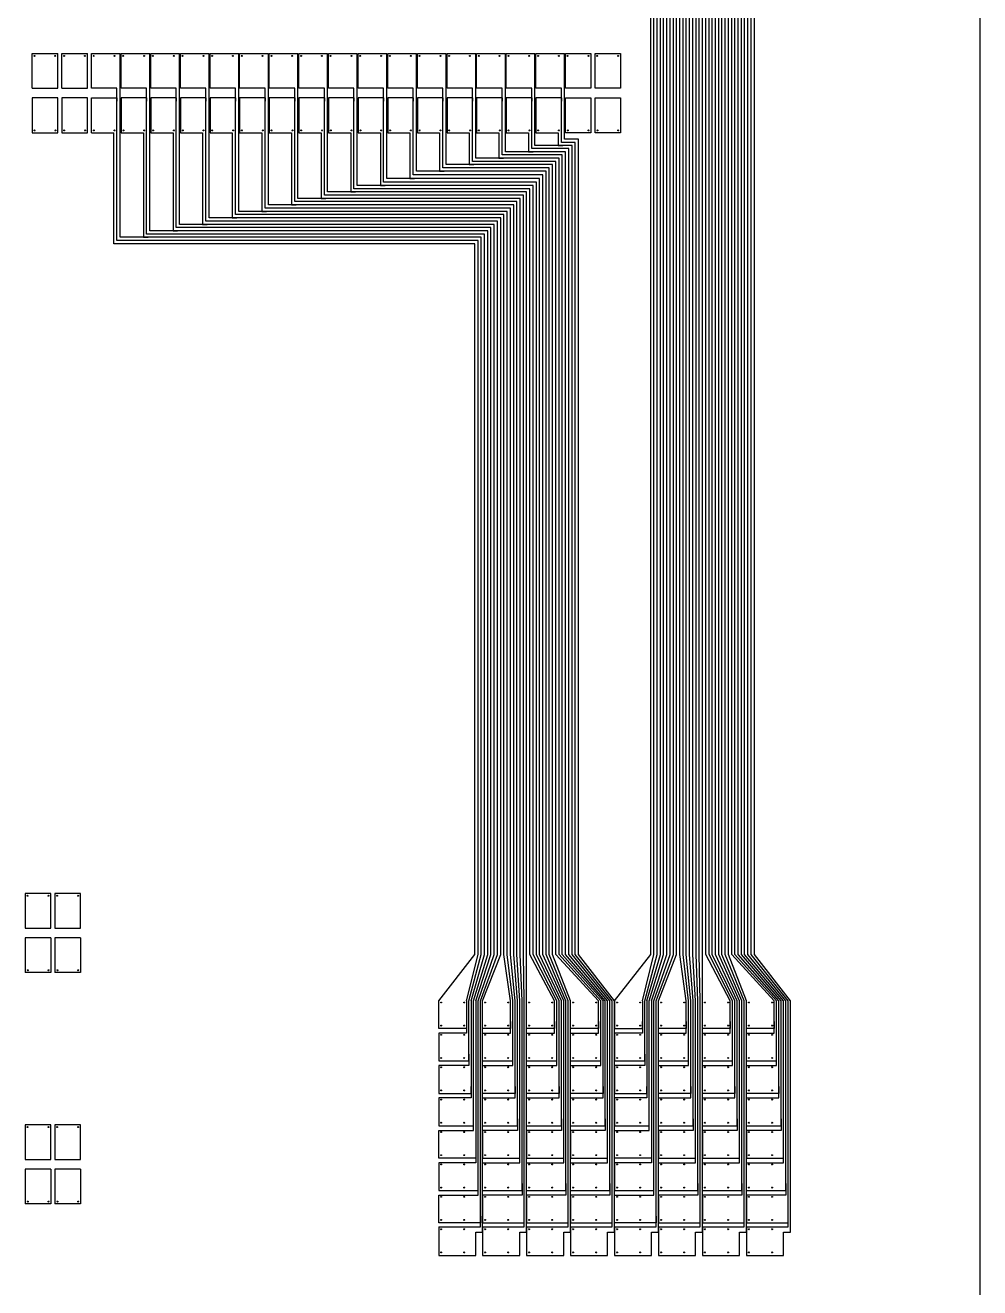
# Model space of a CAD drawing. Header units: inches. Extents: x 15.2 to 55.2, y 8.4 to 78.4.
# Drawn here: x 34.59 to 55.21, y 32.63 to 59.91 of the extents above; entities that cross this region are included whole.
import ezdxf

# ---------------------------------------------------------------- set-up
doc = ezdxf.new("R2010")
doc.units = ezdxf.units.IN
doc.header["$MEASUREMENT"] = 0
doc.layers.add('Foil', color=5, linetype='Continuous')

msp = doc.modelspace()

# ---------------------------------------------------------------- linework, layer by layer
at = {"layer": 'Foil'}
for p, q in [((55.208, 78.378), (55.208, 8.378)), ((48.099, 39.829), (48.099, 60.186)), ((48.169, 39.829), (48.169, 60.186)), ((48.239, 39.829), (48.239, 60.186)), ((48.309, 39.829), (48.309, 60.186)), ((48.379, 39.829), (48.379, 60.186)), ((48.449, 39.829), (48.449, 60.186)), ((48.519, 39.829), (48.519, 60.186)), ((48.589, 39.829), (48.589, 60.186)), ((48.659, 39.829), (48.659, 60.186)), ((48.729, 39.829), (48.729, 60.186)), ((48.799, 39.829), (48.799, 60.186)), ((48.869, 39.829), (48.869, 60.186)), ((48.939, 39.829), (48.939, 60.186)), ((49.009, 39.829), (49.009, 60.186)), ((49.079, 39.829), (49.079, 60.186)), ((49.149, 39.829), (49.149, 60.186)), ((49.219, 39.829), (49.219, 60.186)), ((49.289, 39.829), (49.289, 60.186)), ((49.359, 39.829), (49.359, 60.186)), ((49.429, 39.829), (49.429, 60.186)), ((49.499, 39.829), (49.499, 60.186)), ((49.569, 39.829), (49.569, 60.186)), ((49.639, 39.829), (49.639, 60.186)), ((49.709, 39.829), (49.709, 60.186)), ((49.779, 39.829), (49.779, 60.186)), ((49.849, 39.829), (49.849, 60.186)), ((49.919, 39.829), (49.919, 60.186)), ((49.989, 39.829), (49.989, 60.186)), ((50.059, 39.829), (50.059, 60.186)), ((50.129, 39.829), (50.129, 60.186)), ((50.199, 39.829), (50.199, 60.186)), ((50.269, 39.829), (50.269, 60.186)), ((50.339, 39.829), (50.339, 60.186)), ((34.739, 58.546), (34.739, 59.296)), ((34.739, 59.296), (35.289, 59.296)), ((35.289, 58.546), (35.289, 59.296)), ((35.379, 58.546), (35.379, 59.296)), ((35.379, 59.296), (35.929, 59.296)), ((35.929, 58.546), (35.929, 59.296)), ((36.019, 58.546), (36.019, 59.296)), ((36.019, 59.296), (36.639, 59.296)), ((36.639, 55.326), (36.639, 59.296)), ((36.659, 58.546), (36.659, 59.296)), ((36.659, 59.296), (37.279, 59.296)), ((37.279, 55.466), (37.279, 59.296)), ((37.299, 58.546), (37.299, 59.296)), ((37.299, 59.296), (37.919, 59.296)), ((37.919, 55.606), (37.919, 59.296)), ((37.939, 58.546), (37.939, 59.296)), ((37.939, 59.296), (38.559, 59.296)), ((38.559, 55.746), (38.559, 59.296)), ((38.579, 58.546), (38.579, 59.296)), ((38.579, 59.296), (39.199, 59.296)), ((39.199, 55.886), (39.199, 59.296)), ((39.219, 58.546), (39.219, 59.296)), ((39.219, 59.296), (39.839, 59.296)), ((39.839, 56.026), (39.839, 59.296)), ((39.859, 58.546), (39.859, 59.296)), ((39.859, 59.296), (40.479, 59.296)), ((40.479, 56.166), (40.479, 59.296)), ((40.499, 58.546), (40.499, 59.296)), ((40.499, 59.296), (41.119, 59.296)), ((41.119, 56.306), (41.119, 59.296)), ((41.139, 58.546), (41.139, 59.296)), ((41.139, 59.296), (41.759, 59.296)), ((41.759, 56.446), (41.759, 59.296)), ((41.779, 58.546), (41.779, 59.296)), ((41.779, 59.296), (42.399, 59.296)), ((42.399, 56.596), (42.399, 59.296)), ((42.419, 58.546), (42.419, 59.296)), ((42.419, 59.296), (43.039, 59.296)), ((43.039, 56.756), (43.039, 59.296)), ((43.059, 58.546), (43.059, 59.296)), ((43.059, 59.296), (43.679, 59.296)), ((43.679, 56.896), (43.679, 59.296)), ((43.699, 58.546), (43.699, 59.296)), ((43.699, 59.296), (44.319, 59.296)), ((44.319, 57.036), (44.319, 59.296)), ((44.339, 58.546), (44.339, 59.296)), ((44.339, 59.296), (44.959, 59.296)), ((44.959, 57.176), (44.959, 59.296)), ((44.979, 58.546), (44.979, 59.296)), ((44.979, 59.296), (45.599, 59.296)), ((45.599, 57.306), (45.599, 59.296)), ((45.619, 58.546), (45.619, 59.296)), ((45.619, 59.296), (46.239, 59.296)), ((46.239, 57.446), (46.239, 59.296)), ((46.259, 58.546), (46.259, 59.296)), ((46.259, 59.296), (46.809, 59.296)), ((46.809, 59.296), (46.809, 58.546)), ((46.899, 58.546), (46.899, 59.296)), ((46.899, 59.296), (47.449, 59.296)), ((47.449, 59.296), (47.449, 58.546)), ((34.739, 58.546), (35.289, 58.546)), ((35.379, 58.546), (35.929, 58.546)), ((36.569, 58.546), (36.019, 58.546)), ((36.569, 55.256), (36.569, 58.546)), ((37.209, 58.546), (36.659, 58.546)), ((37.209, 55.396), (37.209, 58.546)), ((37.849, 58.546), (37.299, 58.546)), ((37.849, 55.536), (37.849, 58.546)), ((38.489, 58.546), (37.939, 58.546)), ((38.489, 55.676), (38.489, 58.546)), ((39.129, 58.546), (38.579, 58.546)), ((39.129, 55.816), (39.129, 58.546)), ((39.769, 58.546), (39.219, 58.546)), ((39.769, 55.956), (39.769, 58.546)), ((40.409, 58.546), (39.859, 58.546)), ((40.409, 56.096), (40.409, 58.546)), ((41.049, 58.546), (40.499, 58.546)), ((41.049, 56.236), (41.049, 58.546)), ((41.689, 58.546), (41.139, 58.546)), ((41.689, 56.376), (41.689, 58.546)), ((42.329, 58.546), (41.779, 58.546)), ((42.329, 56.516), (42.329, 58.546)), ((42.969, 58.546), (42.419, 58.546)), ((42.969, 56.676), (42.969, 58.546)), ((43.609, 58.546), (43.059, 58.546)), ((43.609, 56.826), (43.609, 58.546)), ((44.249, 58.546), (43.699, 58.546)), ((44.249, 56.966), (44.249, 58.546)), ((44.889, 58.546), (44.339, 58.546)), ((44.889, 57.106), (44.889, 58.546)), ((45.529, 58.546), (44.979, 58.546)), ((45.529, 57.246), (45.529, 58.546)), ((46.169, 58.546), (45.619, 58.546)), ((46.169, 57.376), (46.169, 58.546)), ((46.809, 58.546), (46.259, 58.546)), ((47.449, 58.546), (46.899, 58.546)), ((35.289, 58.336), (34.739, 58.336)), ((34.739, 58.336), (34.739, 57.586)), ((35.289, 57.586), (35.289, 58.336)), ((35.929, 58.336), (35.379, 58.336)), ((35.379, 58.336), (35.379, 57.586)), ((35.929, 57.586), (35.929, 58.336)), ((36.019, 57.586), (36.019, 58.336)), ((36.019, 58.336), (36.569, 58.336)), ((36.569, 58.336), (36.569, 58.266)), ((37.209, 58.336), (36.659, 58.336)), ((36.659, 58.336), (36.659, 57.586)), ((37.209, 58.336), (37.209, 58.266)), ((37.849, 58.336), (37.299, 58.336)), ((37.299, 58.336), (37.299, 57.586)), ((37.849, 58.336), (37.849, 58.266)), ((38.489, 58.336), (37.939, 58.336)), ((37.939, 58.336), (37.939, 57.586)), ((38.489, 58.336), (38.489, 58.266)), ((39.129, 58.336), (38.579, 58.336)), ((38.579, 58.336), (38.579, 57.586)), ((39.129, 58.336), (39.129, 58.266)), ((39.769, 58.336), (39.219, 58.336)), ((39.219, 58.336), (39.219, 57.586)), ((39.769, 58.336), (39.769, 58.266)), ((40.409, 58.336), (39.859, 58.336)), ((39.859, 58.336), (39.859, 57.586)), ((40.409, 58.336), (40.409, 58.266)), ((41.049, 58.336), (40.499, 58.336)), ((40.499, 58.336), (40.499, 57.586)), ((41.049, 58.336), (41.049, 58.266)), ((41.689, 58.336), (41.139, 58.336)), ((41.139, 58.336), (41.139, 57.586)), ((41.689, 58.336), (41.689, 58.266)), ((42.329, 58.336), (41.779, 58.336)), ((41.779, 58.336), (41.779, 57.586)), ((42.329, 58.336), (42.329, 58.266)), ((42.969, 58.336), (42.419, 58.336)), ((42.419, 58.336), (42.419, 57.586)), ((42.969, 58.336), (42.969, 58.266)), ((43.609, 58.336), (43.059, 58.336)), ((43.059, 58.336), (43.059, 57.586)), ((43.609, 58.336), (43.609, 58.266)), ((44.249, 58.336), (43.699, 58.336)), ((43.699, 58.336), (43.699, 57.586)), ((44.249, 58.336), (44.249, 58.266)), ((44.889, 58.336), (44.339, 58.336)), ((44.339, 58.336), (44.339, 57.586)), ((44.889, 58.336), (44.889, 58.266)), ((45.529, 58.336), (44.979, 58.336)), ((44.979, 58.336), (44.979, 57.586)), ((45.529, 58.336), (45.529, 58.266)), ((46.169, 58.336), (45.619, 58.336)), ((45.619, 58.336), (45.619, 57.586)), ((46.169, 58.336), (46.169, 58.266)), ((46.259, 58.336), (46.809, 58.336)), ((46.259, 57.586), (46.259, 58.336)), ((46.809, 58.336), (46.809, 57.586)), ((46.899, 58.336), (47.449, 58.336)), ((46.899, 57.586), (46.899, 58.336)), ((47.449, 58.336), (47.449, 57.586)), ((34.739, 57.586), (35.289, 57.586)), ((35.379, 57.586), (35.929, 57.586)), ((36.019, 57.586), (36.499, 57.586)), ((36.499, 55.186), (36.499, 57.586)), ((36.659, 57.586), (37.139, 57.586)), ((37.139, 57.586), (37.139, 55.326)), ((37.299, 57.586), (37.779, 57.586)), ((37.779, 57.586), (37.779, 55.466)), ((37.939, 57.586), (38.419, 57.586)), ((38.419, 57.586), (38.419, 55.606)), ((38.579, 57.586), (39.059, 57.586)), ((39.059, 57.586), (39.059, 55.746)), ((39.219, 57.586), (39.699, 57.586)), ((39.699, 57.586), (39.699, 55.886)), ((39.859, 57.586), (40.339, 57.586)), ((40.339, 57.586), (40.339, 56.026)), ((40.499, 57.586), (40.979, 57.586)), ((40.979, 57.586), (40.979, 56.166)), ((41.139, 57.586), (41.619, 57.586)), ((41.619, 57.586), (41.619, 56.306)), ((41.779, 57.586), (42.259, 57.586)), ((42.259, 57.586), (42.259, 56.446)), ((42.419, 57.586), (42.899, 57.586)), ((42.899, 57.586), (42.899, 56.596)), ((43.059, 57.586), (43.539, 57.586)), ((43.539, 57.586), (43.539, 56.756)), ((43.699, 57.586), (44.179, 57.586)), ((44.179, 57.586), (44.179, 56.896)), ((44.339, 57.586), (44.819, 57.586)), ((44.819, 57.586), (44.819, 57.036)), ((44.979, 57.586), (45.459, 57.586)), ((45.459, 57.586), (45.459, 57.176)), ((45.619, 57.586), (46.099, 57.586)), ((46.099, 57.586), (46.099, 57.306)), ((46.809, 57.586), (46.259, 57.586)), ((47.449, 57.586), (46.899, 57.586)), ((46.399, 57.306), (45.599, 57.306)), ((46.099, 57.306), (46.199, 57.306)), ((46.469, 57.376), (46.169, 57.376)), ((46.539, 57.446), (46.239, 57.446)), ((46.399, 55.186), (46.399, 57.306)), ((46.469, 55.186), (46.469, 57.376)), ((46.539, 55.186), (46.539, 57.446)), ((46.119, 57.036), (44.319, 57.036)), ((44.819, 57.036), (44.919, 57.036)), ((46.189, 57.106), (44.889, 57.106)), ((46.259, 57.176), (44.959, 57.176)), ((45.459, 57.176), (45.559, 57.176)), ((46.329, 57.246), (45.529, 57.246)), ((46.119, 55.186), (46.119, 57.036)), ((46.189, 55.186), (46.189, 57.106)), ((46.259, 55.186), (46.259, 57.176)), ((46.329, 55.186), (46.329, 57.246)), ((45.839, 56.756), (43.039, 56.756)), ((43.539, 56.756), (43.639, 56.756)), ((45.909, 56.826), (43.609, 56.826)), ((45.979, 56.896), (43.679, 56.896)), ((44.179, 56.896), (44.279, 56.896)), ((46.049, 56.966), (44.249, 56.966)), ((45.839, 55.186), (45.839, 56.756)), ((45.909, 55.186), (45.909, 56.826)), ((45.979, 55.186), (45.979, 56.896)), ((46.049, 55.186), (46.049, 56.966)), ((45.629, 56.516), (42.329, 56.516)), ((45.699, 56.596), (42.399, 56.596)), ((42.899, 56.596), (42.999, 56.596)), ((45.769, 56.676), (42.969, 56.676)), ((45.629, 55.186), (45.629, 56.516)), ((45.699, 55.186), (45.699, 56.596)), ((45.769, 55.186), (45.769, 56.676)), ((45.349, 56.236), (41.049, 56.236)), ((45.419, 56.306), (41.119, 56.306)), ((41.619, 56.306), (41.719, 56.306)), ((45.489, 56.376), (41.689, 56.376)), ((45.559, 56.446), (41.759, 56.446)), ((42.259, 56.446), (42.359, 56.446)), ((45.349, 55.186), (45.349, 56.236)), ((45.419, 55.186), (45.419, 56.306)), ((45.489, 55.186), (45.489, 56.376)), ((45.559, 55.186), (45.559, 56.446)), ((45.069, 55.956), (39.769, 55.956)), ((45.139, 56.026), (39.839, 56.026)), ((40.339, 56.026), (40.439, 56.026)), ((45.209, 56.096), (40.409, 56.096)), ((45.279, 56.166), (40.479, 56.166)), ((40.979, 56.166), (41.079, 56.166)), ((45.069, 55.186), (45.069, 55.956)), ((45.139, 55.186), (45.139, 56.026)), ((45.209, 55.186), (45.209, 56.096)), ((45.279, 55.186), (45.279, 56.166)), ((44.789, 55.676), (38.489, 55.676)), ((44.859, 55.746), (38.559, 55.746)), ((39.059, 55.746), (39.159, 55.746)), ((44.929, 55.816), (39.129, 55.816)), ((44.999, 55.886), (39.199, 55.886)), ((39.699, 55.886), (39.799, 55.886)), ((44.789, 55.186), (44.789, 55.676)), ((44.859, 55.186), (44.859, 55.746)), ((44.929, 55.186), (44.929, 55.816)), ((44.999, 55.186), (44.999, 55.886)), ((44.509, 55.396), (37.209, 55.396)), ((44.579, 55.466), (37.279, 55.466)), ((37.779, 55.466), (37.879, 55.466)), ((44.649, 55.536), (37.849, 55.536)), ((44.719, 55.606), (37.919, 55.606)), ((38.419, 55.606), (38.519, 55.606)), ((44.509, 55.186), (44.509, 55.396)), ((44.579, 55.186), (44.579, 55.466)), ((44.649, 55.186), (44.649, 55.536)), ((44.719, 55.186), (44.719, 55.606)), ((44.299, 55.186), (36.499, 55.186)), ((44.369, 55.256), (36.569, 55.256)), ((44.439, 55.326), (36.639, 55.326)), ((37.139, 55.326), (37.239, 55.326)), ((44.299, 39.829), (44.299, 55.186)), ((44.369, 55.186), (44.369, 55.256)), ((44.369, 39.829), (44.369, 55.186)), ((44.439, 55.186), (44.439, 55.326)), ((44.439, 39.829), (44.439, 55.186)), ((44.509, 39.829), (44.509, 55.186)), ((44.579, 39.829), (44.579, 55.186)), ((44.649, 39.829), (44.649, 55.186)), ((44.719, 39.829), (44.719, 55.186)), ((44.789, 39.829), (44.789, 55.186)), ((44.859, 39.829), (44.859, 55.186)), ((44.929, 39.829), (44.929, 55.186)), ((44.999, 39.829), (44.999, 55.186)), ((45.069, 39.829), (45.069, 55.186)), ((45.139, 39.829), (45.139, 55.186)), ((45.209, 39.829), (45.209, 55.186)), ((45.279, 39.829), (45.279, 55.186)), ((45.349, 39.829), (45.349, 55.186)), ((45.419, 39.829), (45.419, 55.186)), ((45.489, 39.829), (45.489, 55.186)), ((45.559, 39.829), (45.559, 55.186)), ((45.629, 39.829), (45.629, 55.186)), ((45.699, 39.829), (45.699, 55.186)), ((45.769, 39.829), (45.769, 55.186)), ((45.839, 39.829), (45.839, 55.186)), ((45.909, 39.829), (45.909, 55.186)), ((45.979, 39.829), (45.979, 55.186)), ((46.049, 39.829), (46.049, 55.186)), ((46.119, 39.829), (46.119, 55.186)), ((46.189, 39.829), (46.189, 55.186)), ((46.259, 39.829), (46.259, 55.186)), ((46.329, 39.829), (46.329, 55.186)), ((46.399, 39.829), (46.399, 55.186)), ((46.469, 39.829), (46.469, 55.186)), ((46.539, 39.829), (46.539, 55.186)), ((35.137, 41.15), (34.587, 41.15)), ((34.587, 41.15), (34.587, 40.4)), ((35.137, 40.4), (35.137, 41.15)), ((35.777, 41.15), (35.227, 41.15)), ((35.227, 41.15), (35.227, 40.4)), ((35.777, 40.4), (35.777, 41.15)), ((34.587, 40.4), (35.137, 40.4)), ((35.227, 40.4), (35.777, 40.4)), ((35.137, 40.19), (34.587, 40.19)), ((34.587, 40.19), (34.587, 39.44)), ((35.137, 40.19), (35.137, 39.44)), ((35.777, 40.19), (35.227, 40.19)), ((35.227, 40.19), (35.227, 39.44)), ((35.777, 40.19), (35.777, 39.44)), ((43.519, 38.829), (44.299, 39.829)), ((44.119, 38.829), (44.369, 39.829)), ((44.169, 38.829), (44.439, 39.829)), ((44.219, 38.829), (44.509, 39.829)), ((44.269, 38.829), (44.579, 39.829)), ((44.319, 38.829), (44.649, 39.829)), ((44.369, 38.829), (44.719, 39.829)), ((44.419, 38.829), (44.789, 39.829)), ((44.469, 38.829), (44.859, 39.829)), ((45.069, 38.829), (44.929, 39.829)), ((45.119, 38.829), (44.999, 39.829)), ((45.169, 38.829), (45.069, 39.829)), ((45.219, 38.829), (45.139, 39.829)), ((45.269, 38.829), (45.209, 39.829)), ((45.319, 38.829), (45.279, 39.829)), ((45.369, 38.829), (45.349, 39.829)), ((45.419, 38.829), (45.419, 39.829)), ((46.019, 38.829), (45.489, 39.829)), ((46.069, 38.829), (45.559, 39.829)), ((46.119, 38.829), (45.629, 39.829)), ((46.169, 38.829), (45.699, 39.829)), ((46.219, 38.829), (45.769, 39.829)), ((46.269, 38.829), (45.839, 39.829)), ((46.319, 38.829), (45.909, 39.829)), ((46.369, 38.829), (45.979, 39.829)), ((46.969, 38.829), (46.049, 39.829)), ((47.019, 38.829), (46.119, 39.829)), ((47.069, 38.829), (46.189, 39.829)), ((47.119, 38.829), (46.259, 39.829)), ((47.169, 38.829), (46.329, 39.829)), ((47.219, 38.829), (46.399, 39.829)), ((47.269, 38.829), (46.469, 39.829)), ((47.319, 38.829), (46.539, 39.829)), ((47.319, 38.829), (48.099, 39.829)), ((47.919, 38.829), (48.169, 39.829)), ((47.969, 38.829), (48.239, 39.829)), ((48.019, 38.829), (48.309, 39.829)), ((48.069, 38.829), (48.379, 39.829)), ((48.119, 38.829), (48.449, 39.829)), ((48.169, 38.829), (48.519, 39.829)), ((48.219, 38.829), (48.589, 39.829)), ((48.269, 38.829), (48.659, 39.829)), ((48.869, 38.829), (48.729, 39.829)), ((48.919, 38.829), (48.799, 39.829)), ((48.969, 38.829), (48.869, 39.829)), ((49.019, 38.829), (48.939, 39.829)), ((49.069, 38.829), (49.009, 39.829)), ((49.119, 38.829), (49.079, 39.829)), ((49.169, 38.829), (49.149, 39.829)), ((49.219, 38.829), (49.219, 39.829)), ((49.819, 38.829), (49.289, 39.829)), ((49.869, 38.829), (49.359, 39.829)), ((49.919, 38.829), (49.429, 39.829)), ((49.969, 38.829), (49.499, 39.829)), ((50.019, 38.829), (49.569, 39.829)), ((50.069, 38.829), (49.639, 39.829)), ((50.119, 38.829), (49.709, 39.829)), ((50.169, 38.829), (49.779, 39.829)), ((50.769, 38.829), (49.849, 39.829)), ((50.819, 38.829), (49.919, 39.829)), ((50.869, 38.829), (49.989, 39.829)), ((50.919, 38.829), (50.059, 39.829)), ((50.969, 38.829), (50.129, 39.829)), ((51.019, 38.829), (50.199, 39.829)), ((51.069, 38.829), (50.269, 39.829)), ((51.119, 38.829), (50.339, 39.829)), ((35.137, 39.44), (34.587, 39.44)), ((35.777, 39.44), (35.227, 39.44)), ((43.519, 38.229), (43.519, 38.829)), ((44.119, 38.829), (44.119, 38.129)), ((44.169, 37.529), (44.169, 38.829)), ((44.219, 38.829), (44.219, 36.729)), ((44.269, 36.129), (44.269, 38.829)), ((44.319, 38.829), (44.319, 35.329)), ((44.369, 34.729), (44.369, 38.829)), ((44.419, 33.942), (44.419, 38.829)), ((44.469, 33.829), (44.469, 38.829)), ((45.069, 38.129), (45.069, 38.829)), ((45.119, 37.529), (45.119, 38.829)), ((45.169, 36.729), (45.169, 38.829)), ((45.219, 36.129), (45.219, 38.829)), ((45.269, 35.329), (45.269, 38.829)), ((45.319, 34.729), (45.319, 38.829)), ((45.369, 33.942), (45.369, 38.829)), ((45.419, 33.829), (45.419, 38.829)), ((46.019, 38.129), (46.019, 38.829)), ((46.069, 37.529), (46.069, 38.829)), ((46.119, 36.729), (46.119, 38.829)), ((46.169, 36.129), (46.169, 38.829)), ((46.219, 35.329), (46.219, 38.829)), ((46.269, 34.729), (46.269, 38.829)), ((46.319, 33.942), (46.319, 38.829)), ((46.369, 33.829), (46.369, 38.829)), ((46.969, 38.129), (46.969, 38.829)), ((47.019, 37.529), (47.019, 38.829)), ((47.069, 36.729), (47.069, 38.829)), ((47.119, 36.129), (47.119, 38.829)), ((47.169, 35.329), (47.169, 38.829)), ((47.219, 34.729), (47.219, 38.829)), ((47.269, 33.942), (47.269, 38.829)), ((47.319, 33.829), (47.319, 38.829)), ((47.319, 38.829), (47.319, 38.229)), ((47.919, 38.829), (47.919, 38.129)), ((47.969, 37.529), (47.969, 38.829)), ((48.019, 38.829), (48.019, 36.729)), ((48.069, 36.129), (48.069, 38.829)), ((48.119, 38.829), (48.119, 35.329)), ((48.169, 34.729), (48.169, 38.829)), ((48.219, 33.942), (48.219, 38.829)), ((48.269, 33.829), (48.269, 38.829)), ((48.869, 38.129), (48.869, 38.829)), ((48.919, 37.529), (48.919, 38.829)), ((48.969, 36.729), (48.969, 38.829)), ((49.019, 36.129), (49.019, 38.829)), ((49.069, 35.329), (49.069, 38.829)), ((49.119, 34.729), (49.119, 38.829)), ((49.169, 33.942), (49.169, 38.829)), ((49.219, 33.829), (49.219, 38.829)), ((49.819, 38.129), (49.819, 38.829)), ((49.869, 37.529), (49.869, 38.829)), ((49.919, 36.729), (49.919, 38.829)), ((49.969, 36.129), (49.969, 38.829)), ((50.019, 35.329), (50.019, 38.829)), ((50.069, 34.729), (50.069, 38.829)), ((50.119, 33.942), (50.119, 38.829)), ((50.169, 33.829), (50.169, 38.829)), ((50.769, 38.129), (50.769, 38.829)), ((50.819, 37.529), (50.819, 38.829)), ((50.869, 36.729), (50.869, 38.829)), ((50.919, 36.129), (50.919, 38.829)), ((50.969, 35.329), (50.969, 38.829)), ((51.019, 34.729), (51.019, 38.829)), ((51.069, 33.942), (51.069, 38.829)), ((51.119, 33.829), (51.119, 38.829)), ((44.119, 38.229), (43.519, 38.229)), ((44.119, 38.379), (44.119, 38.229)), ((44.469, 38.229), (44.469, 38.379)), ((45.069, 38.229), (44.469, 38.229)), ((45.069, 38.379), (45.069, 38.229)), ((45.419, 38.229), (45.419, 38.379)), ((46.019, 38.229), (45.419, 38.229)), ((46.019, 38.379), (46.019, 38.229)), ((46.369, 38.229), (46.369, 38.379)), ((46.969, 38.229), (46.369, 38.229)), ((46.969, 38.379), (46.969, 38.229)), ((47.319, 38.229), (47.919, 38.229)), ((47.919, 38.229), (47.919, 38.379)), ((48.269, 38.229), (48.269, 38.379)), ((48.869, 38.229), (48.269, 38.229)), ((48.869, 38.379), (48.869, 38.229)), ((49.219, 38.229), (49.219, 38.379)), ((49.819, 38.229), (49.219, 38.229)), ((49.819, 38.379), (49.819, 38.229)), ((50.169, 38.229), (50.169, 38.379)), ((50.769, 38.229), (50.169, 38.229)), ((50.769, 38.379), (50.769, 38.229)), ((44.119, 38.129), (43.519, 38.129)), ((43.519, 38.129), (43.519, 37.529)), ((44.469, 37.529), (44.469, 38.129)), ((44.469, 38.129), (45.069, 38.129)), ((45.419, 37.529), (45.419, 38.129)), ((45.419, 38.129), (46.019, 38.129)), ((46.369, 37.529), (46.369, 38.129)), ((46.369, 38.129), (46.969, 38.129)), ((47.919, 38.129), (47.319, 38.129)), ((47.319, 38.129), (47.319, 37.529)), ((48.269, 37.529), (48.269, 38.129)), ((48.269, 38.129), (48.869, 38.129)), ((49.219, 37.529), (49.219, 38.129)), ((49.219, 38.129), (49.819, 38.129)), ((50.169, 37.529), (50.169, 38.129)), ((50.169, 38.129), (50.769, 38.129)), ((44.169, 37.679), (44.169, 37.429)), ((45.119, 37.429), (45.119, 37.679)), ((46.069, 37.429), (46.069, 37.679)), ((47.019, 37.429), (47.019, 37.679)), ((47.969, 37.679), (47.969, 37.429)), ((48.919, 37.429), (48.919, 37.679)), ((49.869, 37.429), (49.869, 37.679)), ((50.819, 37.429), (50.819, 37.679)), ((43.519, 37.529), (44.169, 37.529)), ((44.169, 37.429), (43.519, 37.429)), ((43.519, 37.429), (43.519, 36.829)), ((44.469, 37.529), (45.119, 37.529)), ((44.469, 36.829), (44.469, 37.429)), ((44.469, 37.429), (45.119, 37.429)), ((45.419, 37.529), (46.069, 37.529)), ((45.419, 36.829), (45.419, 37.429)), ((45.419, 37.429), (46.069, 37.429)), ((46.369, 37.529), (47.019, 37.529)), ((46.369, 36.829), (46.369, 37.429)), ((46.369, 37.429), (47.019, 37.429)), ((47.319, 37.529), (47.969, 37.529)), ((47.969, 37.429), (47.319, 37.429)), ((47.319, 37.429), (47.319, 36.829)), ((48.269, 37.529), (48.919, 37.529)), ((48.269, 36.829), (48.269, 37.429)), ((48.269, 37.429), (48.919, 37.429)), ((49.219, 37.529), (49.869, 37.529)), ((49.219, 36.829), (49.219, 37.429)), ((49.219, 37.429), (49.869, 37.429)), ((50.169, 37.529), (50.819, 37.529)), ((50.169, 36.829), (50.169, 37.429)), ((50.169, 37.429), (50.819, 37.429)), ((43.519, 36.829), (44.219, 36.829)), ((44.219, 36.829), (44.219, 36.979)), ((45.169, 36.829), (44.469, 36.829)), ((45.169, 36.979), (45.169, 36.829)), ((46.119, 36.829), (45.419, 36.829)), ((46.119, 36.979), (46.119, 36.829)), ((47.069, 36.829), (46.369, 36.829)), ((47.069, 36.979), (47.069, 36.829)), ((47.319, 36.829), (48.019, 36.829)), ((48.019, 36.829), (48.019, 36.979)), ((48.969, 36.829), (48.269, 36.829)), ((48.969, 36.979), (48.969, 36.829)), ((49.919, 36.829), (49.219, 36.829)), ((49.919, 36.979), (49.919, 36.829)), ((50.869, 36.829), (50.169, 36.829)), ((50.869, 36.979), (50.869, 36.829)), ((44.219, 36.729), (43.519, 36.729)), ((43.519, 36.729), (43.519, 36.129)), ((44.469, 36.129), (44.469, 36.729)), ((44.469, 36.729), (45.169, 36.729)), ((45.419, 36.129), (45.419, 36.729)), ((45.419, 36.729), (46.119, 36.729)), ((46.369, 36.129), (46.369, 36.729)), ((46.369, 36.729), (47.069, 36.729)), ((48.019, 36.729), (47.319, 36.729)), ((47.319, 36.729), (47.319, 36.129)), ((48.269, 36.129), (48.269, 36.729)), ((48.269, 36.729), (48.969, 36.729)), ((49.219, 36.129), (49.219, 36.729)), ((49.219, 36.729), (49.919, 36.729)), ((50.169, 36.129), (50.169, 36.729)), ((50.169, 36.729), (50.869, 36.729)), ((35.137, 36.15), (34.587, 36.15)), ((34.587, 36.15), (34.587, 35.4)), ((35.137, 35.4), (35.137, 36.15)), ((35.777, 36.15), (35.227, 36.15)), ((35.227, 36.15), (35.227, 35.4)), ((35.777, 35.4), (35.777, 36.15)), ((43.519, 36.129), (44.269, 36.129)), ((43.519, 35.429), (43.519, 36.029)), ((43.519, 36.029), (44.269, 36.029)), ((44.269, 36.029), (44.269, 36.279)), ((44.469, 36.129), (45.219, 36.129)), ((45.219, 36.029), (44.469, 36.029)), ((44.469, 36.029), (44.469, 35.429)), ((45.219, 36.279), (45.219, 36.029)), ((45.419, 36.129), (46.169, 36.129)), ((46.169, 36.029), (45.419, 36.029)), ((45.419, 36.029), (45.419, 35.429)), ((46.169, 36.279), (46.169, 36.029)), ((46.369, 36.129), (47.119, 36.129)), ((47.119, 36.029), (46.369, 36.029)), ((46.369, 36.029), (46.369, 35.429)), ((47.119, 36.279), (47.119, 36.029)), ((47.319, 36.129), (48.069, 36.129)), ((47.319, 35.429), (47.319, 36.029)), ((47.319, 36.029), (48.069, 36.029)), ((48.069, 36.029), (48.069, 36.279)), ((48.269, 36.129), (49.019, 36.129)), ((49.019, 36.029), (48.269, 36.029)), ((48.269, 36.029), (48.269, 35.429)), ((49.019, 36.279), (49.019, 36.029)), ((49.219, 36.129), (49.969, 36.129)), ((49.969, 36.029), (49.219, 36.029)), ((49.219, 36.029), (49.219, 35.429)), ((49.969, 36.279), (49.969, 36.029)), ((50.169, 36.129), (50.919, 36.129)), ((50.919, 36.029), (50.169, 36.029)), ((50.169, 36.029), (50.169, 35.429)), ((50.919, 36.279), (50.919, 36.029)), ((44.319, 35.579), (44.319, 35.429)), ((45.269, 35.429), (45.269, 35.579)), ((46.219, 35.429), (46.219, 35.579)), ((47.169, 35.429), (47.169, 35.579)), ((48.119, 35.579), (48.119, 35.429)), ((49.069, 35.429), (49.069, 35.579)), ((50.019, 35.429), (50.019, 35.579)), ((50.969, 35.429), (50.969, 35.579)), ((34.587, 35.4), (35.137, 35.4)), ((35.137, 35.19), (34.587, 35.19)), ((34.587, 35.19), (34.587, 34.44)), ((35.137, 35.19), (35.137, 34.44)), ((35.227, 35.4), (35.777, 35.4)), ((35.777, 35.19), (35.227, 35.19)), ((35.227, 35.19), (35.227, 34.44)), ((35.777, 35.19), (35.777, 34.44)), ((44.319, 35.429), (43.519, 35.429)), ((44.319, 35.329), (43.519, 35.329)), ((43.519, 35.329), (43.519, 34.729)), ((44.469, 35.429), (45.269, 35.429)), ((44.469, 34.729), (44.469, 35.329)), ((44.469, 35.329), (45.269, 35.329)), ((45.419, 35.429), (46.219, 35.429)), ((45.419, 34.729), (45.419, 35.329)), ((45.419, 35.329), (46.219, 35.329)), ((46.369, 35.429), (47.169, 35.429)), ((46.369, 34.729), (46.369, 35.329)), ((46.369, 35.329), (47.169, 35.329)), ((48.119, 35.429), (47.319, 35.429)), ((48.119, 35.329), (47.319, 35.329)), ((47.319, 35.329), (47.319, 34.729)), ((48.269, 35.429), (49.069, 35.429)), ((48.269, 34.729), (48.269, 35.329)), ((48.269, 35.329), (49.069, 35.329)), ((49.219, 35.429), (50.019, 35.429)), ((49.219, 34.729), (49.219, 35.329)), ((49.219, 35.329), (50.019, 35.329)), ((50.169, 35.429), (50.969, 35.429)), ((50.169, 34.729), (50.169, 35.329)), ((50.169, 35.329), (50.969, 35.329)), ((43.519, 34.729), (44.369, 34.729)), ((44.369, 34.629), (44.369, 34.879)), ((44.469, 34.729), (45.319, 34.729)), ((45.319, 34.879), (45.319, 34.629)), ((45.419, 34.729), (46.269, 34.729)), ((46.269, 34.879), (46.269, 34.629)), ((46.369, 34.729), (47.219, 34.729)), ((47.219, 34.879), (47.219, 34.629)), ((47.319, 34.729), (48.169, 34.729)), ((48.169, 34.629), (48.169, 34.879)), ((48.269, 34.729), (49.119, 34.729)), ((49.119, 34.879), (49.119, 34.629)), ((49.219, 34.729), (50.069, 34.729)), ((50.069, 34.879), (50.069, 34.629)), ((50.169, 34.729), (51.019, 34.729)), ((51.019, 34.879), (51.019, 34.629)), ((35.137, 34.44), (34.587, 34.44)), ((35.777, 34.44), (35.227, 34.44)), ((43.519, 34.029), (43.519, 34.629)), ((43.519, 34.629), (44.369, 34.629)), ((45.319, 34.629), (44.469, 34.629)), ((44.469, 34.629), (44.469, 34.029)), ((46.269, 34.629), (45.419, 34.629)), ((45.419, 34.629), (45.419, 34.029)), ((47.219, 34.629), (46.369, 34.629)), ((46.369, 34.629), (46.369, 34.029)), ((47.319, 34.029), (47.319, 34.629)), ((47.319, 34.629), (48.169, 34.629)), ((49.119, 34.629), (48.269, 34.629)), ((48.269, 34.629), (48.269, 34.029)), ((50.069, 34.629), (49.219, 34.629)), ((49.219, 34.629), (49.219, 34.029)), ((51.019, 34.629), (50.169, 34.629)), ((50.169, 34.629), (50.169, 34.029)), ((44.419, 34.179), (44.419, 34.029)), ((45.369, 34.029), (45.369, 34.179)), ((46.319, 34.029), (46.319, 34.179)), ((47.269, 34.029), (47.269, 34.179)), ((48.219, 34.179), (48.219, 34.029)), ((49.169, 34.029), (49.169, 34.179)), ((50.119, 34.029), (50.119, 34.179)), ((51.069, 34.029), (51.069, 34.179)), ((44.419, 34.029), (43.519, 34.029)), ((43.519, 33.942), (43.519, 33.329)), ((43.519, 33.942), (44.419, 33.942)), ((44.319, 33.329), (44.319, 33.829)), ((44.319, 33.829), (44.469, 33.829)), ((44.469, 34.029), (45.369, 34.029)), ((44.469, 33.942), (45.369, 33.942)), ((44.469, 33.929), (44.469, 33.329)), ((45.269, 33.329), (45.269, 33.829)), ((45.269, 33.829), (45.419, 33.829)), ((45.419, 34.029), (46.319, 34.029)), ((45.419, 33.942), (46.319, 33.942)), ((45.419, 33.929), (45.419, 33.329)), ((46.219, 33.329), (46.219, 33.829)), ((46.219, 33.829), (46.369, 33.829)), ((46.369, 34.029), (47.269, 34.029)), ((46.369, 33.942), (47.269, 33.942)), ((46.369, 33.929), (46.369, 33.329)), ((47.169, 33.329), (47.169, 33.829)), ((47.169, 33.829), (47.319, 33.829)), ((48.219, 34.029), (47.319, 34.029)), ((47.319, 33.942), (48.219, 33.942)), ((47.319, 33.929), (47.319, 33.329)), ((48.119, 33.329), (48.119, 33.829)), ((48.119, 33.829), (48.269, 33.829)), ((48.269, 34.029), (49.169, 34.029)), ((48.269, 33.942), (49.169, 33.942)), ((48.269, 33.929), (48.269, 33.329)), ((49.069, 33.329), (49.069, 33.829)), ((49.069, 33.829), (49.219, 33.829)), ((49.219, 34.029), (50.119, 34.029)), ((49.219, 33.942), (50.119, 33.942)), ((49.219, 33.929), (49.219, 33.329)), ((50.019, 33.329), (50.019, 33.829)), ((50.019, 33.829), (50.169, 33.829)), ((50.169, 34.029), (51.069, 34.029)), ((50.169, 33.942), (51.069, 33.942)), ((50.169, 33.929), (50.169, 33.329)), ((50.969, 33.329), (50.969, 33.829)), ((50.969, 33.829), (51.119, 33.829)), ((43.519, 33.329), (44.319, 33.329)), ((44.469, 33.329), (45.269, 33.329)), ((45.419, 33.329), (46.219, 33.329)), ((46.369, 33.329), (47.169, 33.329)), ((47.319, 33.329), (48.119, 33.329)), ((48.269, 33.329), (49.069, 33.329)), ((49.219, 33.329), (50.019, 33.329)), ((50.169, 33.329), (50.969, 33.329))]:
    msp.add_line(p, q, dxfattribs=at)
for centre in [(34.785, 59.246), (35.235, 59.246), (35.425, 59.246), (35.875, 59.246), (36.065, 59.246), (36.515, 59.246), (36.705, 59.246), (37.155, 59.246), (37.345, 59.246), (37.795, 59.246), (37.985, 59.246), (38.435, 59.246), (38.625, 59.246), (39.075, 59.246), (39.265, 59.246), (39.715, 59.246), (39.905, 59.246), (40.355, 59.246), (40.545, 59.246), (40.995, 59.246), (41.185, 59.246), (41.635, 59.246), (41.825, 59.246), (42.275, 59.246), (42.465, 59.246), (42.915, 59.246), (43.105, 59.246), (43.555, 59.246), (43.745, 59.246), (44.195, 59.246), (44.385, 59.246), (44.835, 59.246), (45.025, 59.246), (45.475, 59.246), (45.665, 59.246), (46.115, 59.246), (46.305, 59.246), (46.755, 59.246), (46.945, 59.246), (47.395, 59.246), (34.788, 57.636), (35.238, 57.636), (35.428, 57.636), (35.878, 57.636), (36.068, 57.636), (36.518, 57.636), (36.708, 57.636), (37.158, 57.636), (37.348, 57.636), (37.798, 57.636), (37.988, 57.636), (38.438, 57.636), (38.628, 57.636), (39.078, 57.636), (39.268, 57.636), (39.718, 57.636), (39.908, 57.636), (40.358, 57.636), (40.548, 57.636), (40.998, 57.636), (41.188, 57.636), (41.638, 57.636), (41.828, 57.636), (42.278, 57.636), (42.468, 57.636), (42.918, 57.636), (43.108, 57.636), (43.558, 57.636), (43.748, 57.636), (44.198, 57.636), (44.388, 57.636), (44.838, 57.636), (45.028, 57.636), (45.478, 57.636), (45.668, 57.636), (46.118, 57.636), (46.308, 57.636), (46.758, 57.636), (46.948, 57.636), (47.398, 57.636), (34.637, 41.1), (35.087, 41.1), (35.277, 41.1), (35.727, 41.1), (34.641, 39.49), (35.091, 39.49), (35.281, 39.49), (35.731, 39.49), (43.572, 38.793), (44.072, 38.793), (44.522, 38.793), (45.022, 38.793), (45.472, 38.793), (45.972, 38.793), (46.422, 38.793), (46.922, 38.793), (47.372, 38.793), (47.872, 38.793), (48.322, 38.793), (48.822, 38.793), (49.272, 38.793), (49.772, 38.793), (50.222, 38.793), (50.722, 38.793), (43.572, 38.293), (44.072, 38.293), (44.522, 38.293), (45.022, 38.293), (45.472, 38.293), (45.972, 38.293), (46.422, 38.293), (46.922, 38.293), (47.372, 38.293), (47.872, 38.293), (48.322, 38.293), (48.822, 38.293), (49.272, 38.293), (49.772, 38.293), (50.222, 38.293), (50.722, 38.293), (43.572, 38.093), (44.072, 38.093), (44.522, 38.093), (45.022, 38.093), (45.472, 38.093), (45.972, 38.093), (46.422, 38.093), (46.922, 38.093), (47.372, 38.093), (47.872, 38.093), (48.322, 38.093), (48.822, 38.093), (49.272, 38.093), (49.772, 38.093), (50.222, 38.093), (50.722, 38.093), (43.572, 37.593), (43.572, 37.393), (44.072, 37.593), (44.072, 37.393), (44.522, 37.593), (44.522, 37.393), (45.022, 37.593), (45.022, 37.393), (45.472, 37.593), (45.472, 37.393), (45.972, 37.593), (45.972, 37.393), (46.422, 37.593), (46.422, 37.393), (46.922, 37.593), (46.922, 37.393), (47.372, 37.593), (47.372, 37.393), (47.872, 37.593), (47.872, 37.393), (48.322, 37.593), (48.322, 37.393), (48.822, 37.593), (48.822, 37.393), (49.272, 37.593), (49.272, 37.393), (49.772, 37.593), (49.772, 37.393), (50.222, 37.593), (50.222, 37.393), (50.722, 37.593), (50.722, 37.393), (43.572, 36.893), (44.072, 36.893), (44.522, 36.893), (45.022, 36.893), (45.472, 36.893), (45.972, 36.893), (46.422, 36.893), (46.922, 36.893), (47.372, 36.893), (47.872, 36.893), (48.322, 36.893), (48.822, 36.893), (49.272, 36.893), (49.772, 36.893), (50.222, 36.893), (50.722, 36.893), (43.572, 36.693), (44.072, 36.693), (44.522, 36.693), (45.022, 36.693), (45.472, 36.693), (45.972, 36.693), (46.422, 36.693), (46.922, 36.693), (47.372, 36.693), (47.872, 36.693), (48.322, 36.693), (48.822, 36.693), (49.272, 36.693), (49.772, 36.693), (50.222, 36.693), (50.722, 36.693), (34.637, 36.1), (35.087, 36.1), (35.277, 36.1), (35.727, 36.1), (43.572, 36.193), (44.072, 36.193), (44.522, 36.193), (45.022, 36.193), (45.472, 36.193), (45.972, 36.193), (46.422, 36.193), (46.922, 36.193), (47.372, 36.193), (47.872, 36.193), (48.322, 36.193), (48.822, 36.193), (49.272, 36.193), (49.772, 36.193), (50.222, 36.193), (50.722, 36.193), (43.572, 35.993), (44.072, 35.993), (44.522, 35.993), (45.022, 35.993), (45.472, 35.993), (45.972, 35.993), (46.422, 35.993), (46.922, 35.993), (47.372, 35.993), (47.872, 35.993), (48.322, 35.993), (48.822, 35.993), (49.272, 35.993), (49.772, 35.993), (50.222, 35.993), (50.722, 35.993), (43.572, 35.493), (44.072, 35.493), (44.522, 35.493), (45.022, 35.493), (45.472, 35.493), (45.972, 35.493), (46.422, 35.493), (46.922, 35.493), (47.372, 35.493), (47.872, 35.493), (48.322, 35.493), (48.822, 35.493), (49.272, 35.493), (49.772, 35.493), (50.222, 35.493), (50.722, 35.493), (43.572, 35.293), (44.072, 35.293), (44.522, 35.293), (45.022, 35.293), (45.472, 35.293), (45.972, 35.293), (46.422, 35.293), (46.922, 35.293), (47.372, 35.293), (47.872, 35.293), (48.322, 35.293), (48.822, 35.293), (49.272, 35.293), (49.772, 35.293), (50.222, 35.293), (50.722, 35.293), (43.572, 34.793), (44.072, 34.793), (44.522, 34.793), (45.022, 34.793), (45.472, 34.793), (45.972, 34.793), (46.422, 34.793), (46.922, 34.793), (47.372, 34.793), (47.872, 34.793), (48.322, 34.793), (48.822, 34.793), (49.272, 34.793), (49.772, 34.793), (50.222, 34.793), (50.722, 34.793), (34.641, 34.49), (35.091, 34.49), (35.281, 34.49), (35.731, 34.49), (43.572, 34.593), (44.072, 34.593), (44.522, 34.593), (45.022, 34.593), (45.472, 34.593), (45.972, 34.593), (46.422, 34.593), (46.922, 34.593), (47.372, 34.593), (47.872, 34.593), (48.322, 34.593), (48.822, 34.593), (49.272, 34.593), (49.772, 34.593), (50.222, 34.593), (50.722, 34.593), (43.572, 34.093), (44.072, 34.093), (44.522, 34.093), (45.022, 34.093), (45.472, 34.093), (45.972, 34.093), (46.422, 34.093), (46.922, 34.093), (47.372, 34.093), (47.872, 34.093), (48.322, 34.093), (48.822, 34.093), (49.272, 34.093), (49.772, 34.093), (50.222, 34.093), (50.722, 34.093), (43.572, 33.893), (44.072, 33.893), (44.522, 33.893), (45.022, 33.893), (45.472, 33.893), (45.972, 33.893), (46.422, 33.893), (46.922, 33.893), (47.372, 33.893), (47.872, 33.893), (48.322, 33.893), (48.822, 33.893), (49.272, 33.893), (49.772, 33.893), (50.222, 33.893), (50.722, 33.893), (43.572, 33.393), (44.072, 33.393), (44.522, 33.393), (45.022, 33.393), (45.472, 33.393), (45.972, 33.393), (46.422, 33.393), (46.922, 33.393), (47.372, 33.393), (47.872, 33.393), (48.322, 33.393), (48.822, 33.393), (49.272, 33.393), (49.772, 33.393), (50.222, 33.393), (50.722, 33.393)]:
    msp.add_circle(centre, 0.01, dxfattribs=at)

doc.saveas('drawing.dxf')
